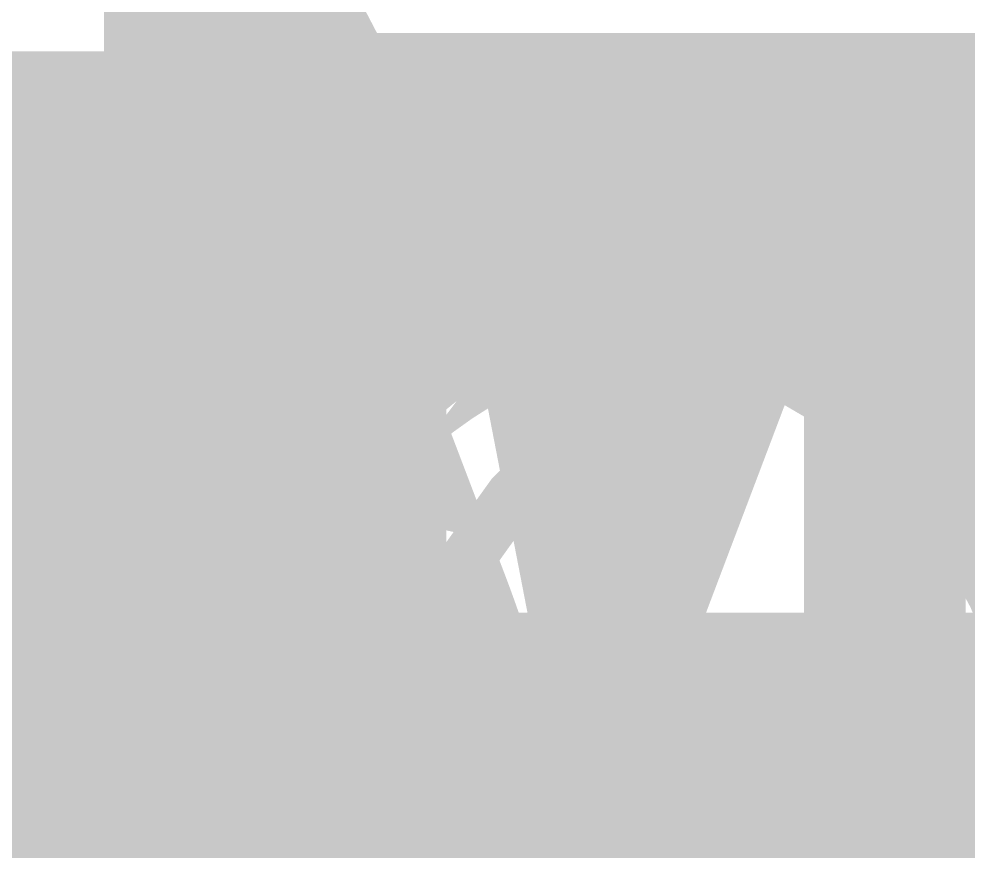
# Model space of a CAD drawing. Header units: millimetres. Extents: x -0.7 to 17.2, y -0.7 to 12.5.
# Drawn here: x 6.411 to 7.33, y 9.838 to 10.645 of the extents above; entities that cross this region are included whole.
import ezdxf

# ---------------------------------------------------------------- set-up
doc = ezdxf.new("R2010")
doc.units = ezdxf.units.MM

msp = doc.modelspace()

# ---------------------------------------------------------------- linework, layer by layer
at = {"color": 7, "lineweight": 0, "const_width": 1}
for points in [[(0, 11.69291973114014), (7.945338726043701, 11.69291973114014), (7.945338726043701, 9.569485664367676), (0, 9.569485664367676), (0, 11.69291973114014)], [(5.918963529631668, 10.36577344685793), (5.88544915670181, 10.45190976251979), (5.775142907126877, 10.45190976251979), (5.74200916307754, 10.36577344685793), (5.706534551413, 10.36577344685793), (5.815280222577798, 10.64523117093631), (5.846853388216999, 10.64523117093631), (5.95519939905725, 10.36577344685793), (5.918963529631668, 10.36577344685793)], [(6.21634352138895, 10.50765286207206), (6.21634352138895, 10.50765286207206), (6.21634352138895, 10.50765286207206), (6.215559736612532, 10.48820777543607), (6.213208382283272, 10.47018655153068), (6.209289458401175, 10.45358919035588), (6.20380296496624, 10.4384156919117), (6.196748901978465, 10.4246660561981), (6.188127269437852, 10.41234028321512), (6.1779380673444, 10.40143837296273), (6.1779380673444, 10.40143837296273), (6.1779380673444, 10.40143837296273), (6.1779380673444, 10.40143837296273), (6.166354132281612, 10.39197624971044), (6.153537425722114, 10.38396983772773), (6.13948794766591, 10.3774191370146), (6.124205698113001, 10.37232414757106), (6.107690677063382, 10.3686848693971), (6.089942884517057, 10.36650130249272), (6.070962320474024, 10.36577344685793), (6.070962320474024, 10.36577344685793), (5.993390154623881, 10.36577344685793), (5.993390154623881, 10.64407025285072), (6.079145841405222, 10.64407025285072), (6.079145841405222, 10.64407025285072), (6.079145841405222, 10.64407025285072), (6.090943006320467, 10.64375215585772), (6.102278755817283, 10.6427978648787), (6.113153089895671, 10.64120737991366), (6.123566008555635, 10.63898070096262), (6.133517511797169, 10.63611782802556), (6.143007599620278, 10.63261876110248), (6.152036272024958, 10.6284835001934), (6.152036272024958, 10.6284835001934), (6.152036272024958, 10.6284835001934), (6.152036272024958, 10.6284835001934), (6.160547599869584, 10.62373185353596), (6.168485654012527, 10.61838362936782), (6.175850434453787, 10.61243882768899), (6.182641941193367, 10.60589744849947), (6.188860174231262, 10.59875949179926), (6.194505133567477, 10.59102495758835), (6.199576819202008, 10.58269384586674), (6.199576819202008, 10.58269384586674), (6.199576819202008, 10.58269384586674), (6.199576819202008, 10.58269384586674), (6.204025127945484, 10.57376576823763), (6.207789081497653, 10.56424033630419), (6.210868679858518, 10.55411755006642), (6.213263923028084, 10.54339740952432), (6.214974811006343, 10.5320799146779), (6.216001343793298, 10.52016506552714), (6.21634352138895, 10.50765286207206)], [(6.179308331314274, 10.50649194398648), (6.178747486310733, 10.52180992604654), (6.177064951300103, 10.53591067248257), (6.174260726282387, 10.54879418329456), (6.170334811257588, 10.56046045848253), (6.165287206225702, 10.57090949804646), (6.15911791118673, 10.58014130198635), (6.151826926140672, 10.58815587030222), (6.151826926140672, 10.58815587030222), (6.151826926140672, 10.58815587030222), (6.151826926140672, 10.58815587030222), (6.143509796704476, 10.59503282434151), (6.134262068495087, 10.60085178545167), (6.124083741512505, 10.60561275363271), (6.112974815756735, 10.60931572888464), (6.100935291227771, 10.61196071120744), (6.087965167925616, 10.61354770060112), (6.074064445850269, 10.61407669706568), (6.074064445850269, 10.61407669706568), (6.028465105963875, 10.61407669706568), (6.028465105963875, 10.39580506553102), (6.066280585243618, 10.39580506553102), (6.066280585243618, 10.39580506553102), (6.066280585243618, 10.39580506553102), (6.096267538282773, 10.39806398141787), (6.121641113931287, 10.40484072907841), (6.142401312189161, 10.41613530851263), (6.1585481330564, 10.43194771972056), (6.170081576532997, 10.45227796270217), (6.177001642618955, 10.47712603745748), (6.179308331314274, 10.50649194398648)], [(5.818401379398068, 10.56729740764968), (5.786828213758866, 10.48310229927847), (5.874905736711383, 10.48310229927847), (5.843732231396729, 10.56727837620565)], [(6.268192906440021, 10.38682222395073), (6.268192906440021, 10.38682222395073), (6.268192906440021, 10.38682222395073), (6.268335836468625, 10.39076872400683), (6.268764626554436, 10.39436489013411), (6.269479276697453, 10.39761072233259), (6.270479786897681, 10.40050622060227), (6.271766157155113, 10.40305138494314), (6.273338387469756, 10.40524621535521), (6.275196477841604, 10.40709071183846), (6.275196477841604, 10.40709071183846), (6.275196477841604, 10.40709071183846), (6.275196477841604, 10.40709071183846), (6.277258476542305, 10.40864080353455), (6.279431556732623, 10.40995241958507), (6.281715718412564, 10.41102555999005), (6.284110961582129, 10.41186022474948), (6.286617286241313, 10.41245641386336), (6.289234692390119, 10.41281412733168), (6.291963180028546, 10.41293336515446), (6.291963180028546, 10.41293336515446), (6.291963180028546, 10.41293336515446), (6.291963180028546, 10.41293336515446), (6.294796534807526, 10.41281412733169), (6.297511040160546, 10.41245641386336), (6.300106696087607, 10.41186022474948), (6.30258350258871, 10.41102555999005), (6.304941459663855, 10.40995241958507), (6.307180567313042, 10.40864080353455), (6.309300825536269, 10.40709071183846), (6.309300825536269, 10.40709071183846), (6.309300825536269, 10.40709071183846), (6.309300825536269, 10.40709071183846), (6.31121445665293, 10.40524621535521), (6.312833682982409, 10.40305138494314), (6.314158504524711, 10.40050622060227), (6.315188921279836, 10.39761072233259), (6.315924933247782, 10.39436489013411), (6.316366540428549, 10.39076872400682), (6.316513742822139, 10.38682222395073), (6.316513742822139, 10.38682222395073), (6.316513742822139, 10.38682222395073), (6.316513742822139, 10.38682222395073), (6.316366540428551, 10.38297359989249), (6.315924933247782, 10.37944268443043), (6.315188921279836, 10.37622947756456), (6.314158504524713, 10.37333397929489), (6.31283368298241, 10.3707561896214), (6.311214456652928, 10.3684961085441), (6.309300825536269, 10.366553736063), (6.309300825536269, 10.366553736063), (6.309300825536269, 10.366553736063), (6.309300825536269, 10.366553736063), (6.307180567313043, 10.36490266119454), (6.304941459663855, 10.3635055978443), (6.30258350258871, 10.36236254601228), (6.300106696087608, 10.36147350569849), (6.297511040160545, 10.36083847690293), (6.294796534807524, 10.36045745962559), (6.291963180028546, 10.36033045386648), (6.291963180028546, 10.36033045386648), (6.291963180028546, 10.36033045386648), (6.291963180028546, 10.36033045386648), (6.289235080786937, 10.36045784802241), (6.286618839828581, 10.3608400304902), (6.284114457153479, 10.36147700126984), (6.281721932761636, 10.36236876036135), (6.279441266653045, 10.36351530776472), (6.27727245882771, 10.36491664347994), (6.27521550928563, 10.36657276750702), (6.27521550928563, 10.36657276750702), (6.27521550928563, 10.36657276750702), (6.27521550928563, 10.36657276750702), (6.273352369755163, 10.36851009082951), (6.271775867075535, 10.37076589954182), (6.270486001246749, 10.37334019364395), (6.269482772268807, 10.37623297313592), (6.268766180141704, 10.3794442380177), (6.268336224865442, 10.3829739882893), (6.268192906440021, 10.38682222395073)], [(7.085715686773369, 9.831013484139476), (7.085715686773369, 9.831013484139476), (7.085715686773369, 9.831013484139476), (7.074897670233425, 9.831566561206683), (7.064715847679493, 9.8332257924083), (7.055170219111573, 9.835991177744326), (7.046260784529669, 9.83986271721477), (7.037987543933777, 9.84484041081962), (7.030350497323898, 9.850924258558884), (7.023349644700033, 9.858114260432558), (7.023349644700033, 9.858114260432558), (7.023349644700033, 9.858114260432558), (7.023349644700033, 9.858114260432558), (7.017144228757095, 9.866396822552057), (7.011893492189991, 9.875769226139655), (7.007597434998724, 9.886231471195357), (7.004256057183296, 9.897783557719164), (7.001869358743704, 9.910425485711075), (7.000437339679948, 9.924157255171089), (6.999959999992029, 9.938978866099205), (6.999959999992029, 9.938978866099205), (6.999959999992029, 9.938978866099205), (6.999959999992029, 9.938978866099205), (7.000441223648117, 9.95380863336048), (7.001884894616377, 9.96756487181995), (7.004291012896811, 9.98024758147763), (7.007659578489422, 9.99185676233352), (7.011990591394206, 10.00239241438761), (7.017284051611163, 10.0118545376399), (7.023539959140294, 10.0202431320904), (7.023539959140294, 10.0202431320904), (7.023539959140294, 10.0202431320904), (7.023539959140294, 10.0202431320904), (7.030591303350352, 10.02753411713646), (7.038271073610083, 10.03370341217543), (7.046579269919492, 10.03875101720731), (7.055515892278578, 10.04267693223212), (7.065080940687338, 10.04548115724983), (7.075274415145776, 10.04716369226046), (7.08609631565389, 10.047724537264), (7.08609631565389, 10.047724537264), (7.08609631565389, 10.047724537264), (7.08609631565389, 10.047724537264), (7.092822960125055, 10.04754160236327), (7.099191502731073, 10.04699279766104), (7.10520194347195, 10.04607812315734), (7.110854282347685, 10.04479757885216), (7.116148519358275, 10.0431511647455), (7.121084654503724, 10.04113888083736), (7.125662687784029, 10.03876072712774), (7.125662687784029, 10.03876072712774), (7.125662687784029, 10.03876072712774), (7.125662687784029, 10.03876072712774), (7.129946316277157, 10.03612001716992), (7.133999237061069, 10.03332006451719), (7.137821450135767, 10.03036086916955), (7.141412955501254, 10.027242431127), (7.144773753157526, 10.02396475038953), (7.147903843104585, 10.02052782695716), (7.150803225342429, 10.01693166082987), (7.150803225342429, 10.01693166082987), (7.153144092957632, 10.01693166082987), (7.153144092957632, 10.01693166082987), (7.153144092957632, 10.01693166082987), (7.153023301547591, 10.01847748016096), (7.152878429534901, 10.02022215866229), (7.152709476919566, 10.02216569633385), (7.15251644370159, 10.02430809317564), (7.152299329880965, 10.02664934918766), (7.152058135457697, 10.02918946436991), (7.151792860431783, 10.03192843872239), (7.151792860431783, 10.03192843872239), (7.151792860431783, 10.03192843872239), (7.151792860431783, 10.03192843872239), (7.151535353342208, 10.03468333734437), (7.151317462727949, 10.03727122533509), (7.15113918858901, 10.03969210269456), (7.151000530925393, 10.04194596942279), (7.150901489737095, 10.04403282551977), (7.150842065024115, 10.0459526709855), (7.150822256786455, 10.04770550581998), (7.150822256786455, 10.04770550581998), (7.150822256786455, 10.13112032498611), (7.185116918921381, 10.13112032498611), (7.185116918921381, 9.834895898720788), (7.157445199307517, 9.834895898720788), (7.15238283519659, 9.862967278659198), (7.150822256786455, 9.862967278659198), (7.150822256786455, 9.862967278659198), (7.150822256786455, 9.862967278659198), (7.148019973752827, 9.859261973026376), (7.14496367920097, 9.855715133294826), (7.141653373130888, 9.852326759464557), (7.138089055542584, 9.849096851535567), (7.134270726436052, 9.846025409507853), (7.130198385811297, 9.84311243338142), (7.125872033668315, 9.840357923156262), (7.125872033668315, 9.840357923156262), (7.125872033668315, 9.840357923156262), (7.125872033668315, 9.840357923156262), (7.121235352468667, 9.837878786274258), (7.116232024673899, 9.835781055066406), (7.110862050284021, 9.834064729532711), (7.105125429299031, 9.832729809673172), (7.099022161718924, 9.831776295487785), (7.092552247543704, 9.831204186976553), (7.085715686773369, 9.831013484139476)], [(6.068425530318905, 10.11321173615761), (6.068425530318905, 10.11321173615761), (6.068425530318905, 10.11321173615761), (6.083410267910104, 10.11277440134183), (6.097185537813604, 10.11146239689448), (6.10975134002941, 10.10927572281557), (6.12110767455752, 10.1062143791051), (6.131254541397935, 10.10227836576306), (6.140191940550654, 10.09746768278946), (6.147919872015677, 10.09178233018429), (6.147919872015677, 10.09178233018429), (6.147919872015677, 10.09178233018429), (6.147919872015677, 10.09178233018429), (6.154539318965389, 10.08529649173958), (6.160140389461296, 10.07809522635821), (6.164723083503404, 10.07017853404019), (6.16828740109171, 10.06154641478553), (6.170833342226214, 10.05219886859421), (6.172360906906916, 10.04213589546623), (6.172870095133817, 10.03135749540161), (6.172870095133817, 10.03135749540161), (6.172870095133817, 10.03135749540161), (6.172870095133817, 10.03135749540161), (6.172659584059081, 10.02484874154471), (6.172028050834868, 10.01845961390739), (6.170975495461184, 10.01219011248967), (6.169501917938025, 10.00604023729154), (6.167607318265391, 10.000009988313), (6.165291696443284, 9.994099365554057), (6.162555052471703, 9.988308369014703), (6.162555052471703, 9.988308369014703), (6.162555052471703, 9.988308369014703), (6.162555052471703, 9.988308369014703), (6.159316211415926, 9.98272671835964), (6.155504873452097, 9.977455008364425), (6.15112103858022, 9.972493239029063), (6.146164706800297, 9.967841410353556), (6.140635878112323, 9.9634995223379), (6.134534552516302, 9.959467574982098), (6.12786073001223, 9.955745568286147), (6.12786073001223, 9.955745568286147), (6.12786073001223, 9.955745568286147), (6.12786073001223, 9.955745568286147), (6.120546829553979, 9.952438369390602), (6.11252527009541, 9.94963997032514), (6.103796051636526, 9.94735037108976), (6.094359174177329, 9.94556957168447), (6.084214637717816, 9.944297572109258), (6.073362442257986, 9.943534372364134), (6.061802587797843, 9.94327997244909), (6.061802587797843, 9.94327997244909), (6.02984879327812, 9.94327997244909), (6.02984879327812, 9.83493396160884), (5.994773841938127, 9.83493396160884), (5.994773841938127, 10.11323076760164), (6.068425530318905, 10.11321173615761)], [(6.671404718722215, 9.834914930164814), (6.671404718722215, 10.11321173615761), (6.706479670062208, 10.11321173615761), (6.706479670062208, 9.866107466923495), (6.828090597388609, 9.866107466923495), (6.828090597388609, 9.83493396160884), (6.671404718722215, 9.834914930164814)], [(6.295668703513968, 9.859084864077886), (6.295668703513968, 9.859084864077886), (6.295668703513968, 9.859084864077886), (6.297905869179071, 9.859112828648701), (6.300158570716847, 9.85919672236114), (6.302426808127296, 9.859336545215209), (6.304710581410423, 9.859532297210906), (6.307009890566221, 9.85978397834823), (6.309324735594695, 9.860091588627183), (6.311655116495842, 9.86045512804776), (6.311655116495842, 9.86045512804776), (6.311655116495842, 9.86045512804776), (6.311655116495842, 9.86045512804776), (6.313929568255364, 9.860845466848705), (6.316076625858953, 9.861244350379616), (6.318096289306615, 9.8616517786405), (6.319988558598348, 9.862067751631356), (6.32175343373415, 9.862492269352181), (6.323390914714023, 9.862925331802979), (6.324901001537967, 9.863366938983745), (6.324901001537967, 9.863366938983745), (6.324901001537967, 9.837255797780017), (6.324901001537967, 9.837255797780017), (6.324901001537967, 9.837255797780017), (6.323245265907703, 9.836498035590328), (6.321399215837176, 9.835779889875958), (6.319362851326388, 9.835101360636905), (6.317136172375342, 9.834462447873175), (6.314719178984035, 9.833863151584762), (6.312111871152467, 9.833303471771671), (6.309314248880639, 9.832783408433897), (6.309314248880639, 9.832783408433897), (6.309314248880639, 9.832783408433897), (6.309314248880639, 9.832783408433897), (6.306431956102738, 9.83231888584094), (6.303581511863816, 9.831925828262277), (6.300762916163877, 9.831604235697915), (6.297976169002922, 9.831354108147861), (6.295221270380948, 9.831175445612107), (6.292498220297957, 9.831068248090652), (6.289807018753947, 9.831032515583502), (6.289807018753947, 9.831032515583502), (6.289807018753947, 9.831032515583502), (6.289807018753947, 9.831032515583502), (6.28518237785562, 9.83114786943811), (6.280661050510576, 9.83149393100193), (6.276243036718816, 9.832070700274961), (6.271928336480342, 9.83287817725721), (6.26771694979515, 9.833916361948672), (6.263608876663244, 9.835185254349348), (6.259604117084621, 9.836684854459236), (6.259604117084621, 9.836684854459236), (6.259604117084621, 9.836684854459236), (6.259604117084621, 9.836684854459236), (6.255758600200911, 9.838471091419967), (6.252128255153738, 9.840599894373163), (6.248713081943105, 9.84307126331883), (6.245513080569014, 9.845885198256967), (6.24252825103146, 9.849041699187572), (6.239758593330445, 9.852540766110646), (6.237204107465971, 9.856382399026188), (6.237204107465971, 9.856382399026188), (6.237204107465971, 9.856382399026188), (6.237204107465971, 9.856382399026188), (6.234926936928733, 9.860620585091745), (6.2330001003203, 9.865320186575723), (6.231423597640672, 9.870481203478132), (6.230197428889854, 9.87610363579897), (6.229321594067838, 9.882187483538232), (6.22879609317463, 9.888732746695922), (6.228620926210226, 9.89573942527204), (6.228620926210226, 9.89573942527204), (6.228620926210226, 10.01735035259844), (6.199007999305707, 10.01735035259844), (6.199007999305707, 10.03371739446084), (6.229020586534773, 10.04736293982751), (6.242666131901444, 10.09180136162831), (6.262934619789178, 10.09180136162831), (6.262934619789178, 10.04386115412672), (6.323340423127831, 10.04386115412672), (6.323340423127831, 10.01735035259844), (6.262934619789178, 10.01735035259844), (6.262934619789178, 9.896519714477108), (6.262934619789178, 9.896519714477108), (6.262934619789178, 9.896519714477108), (6.263121827054905, 9.891263151957753), (6.26368344885208, 9.886412075715198), (6.264619485180707, 9.881966485749437), (6.265929936040786, 9.877926382060483), (6.267614801432316, 9.874291764648326), (6.269674081355298, 9.87106263351297), (6.272107775809729, 9.868238988654412), (6.272107775809729, 9.868238988654412), (6.272107775809729, 9.868238988654412), (6.272107775809729, 9.868238988654412), (6.274830437495905, 9.8658103433586), (6.277767494224984, 9.863755335800603), (6.280918945996969, 9.862073965980425), (6.284284792811862, 9.860766233898065), (6.287865034669657, 9.859832139553522), (6.29165967157036, 9.859271682946794), (6.295668703513968, 9.859084864077886)], [(6.940728793589358, 9.859084864077886), (6.940728793589358, 9.859084864077886), (6.940728793589358, 9.859084864077886), (6.942965959254461, 9.859112828648701), (6.945218660792236, 9.85919672236114), (6.947486898202686, 9.859336545215209), (6.949770671485812, 9.859532297210906), (6.95206998064161, 9.85978397834823), (6.954384825670084, 9.860091588627183), (6.956715206571232, 9.86045512804776), (6.956715206571232, 9.86045512804776), (6.956715206571232, 9.86045512804776), (6.956715206571232, 9.86045512804776), (6.958989658330754, 9.860845466848705), (6.961136715934343, 9.861244350379616), (6.963156379382004, 9.8616517786405), (6.965048648673736, 9.862067751631356), (6.96681352380954, 9.862492269352181), (6.968451004789413, 9.862925331802979), (6.969961091613357, 9.863366938983745), (6.969961091613357, 9.863366938983745), (6.969961091613357, 9.837255797780017), (6.969961091613357, 9.837255797780017), (6.969961091613357, 9.837255797780017), (6.968305355983094, 9.836498035590328), (6.966459305912566, 9.835779889875958), (6.964422941401778, 9.835101360636905), (6.962196262450733, 9.834462447873175), (6.959779269059425, 9.833863151584762), (6.957171961227857, 9.833303471771671), (6.954374338956029, 9.832783408433897), (6.954374338956029, 9.832783408433897), (6.954374338956029, 9.832783408433897), (6.954374338956029, 9.832783408433897), (6.951492046178128, 9.83231888584094), (6.948641601939206, 9.831925828262277), (6.945823006239267, 9.831604235697915), (6.943036259078312, 9.831354108147861), (6.940281360456337, 9.831175445612107), (6.937558310373346, 9.831068248090652), (6.934867108829337, 9.831032515583502), (6.934867108829337, 9.831032515583502), (6.934867108829337, 9.831032515583502), (6.934867108829337, 9.831032515583502), (6.93024246793101, 9.83114786943811), (6.925721140585965, 9.83149393100193), (6.921303126794206, 9.832070700274961), (6.916988426555732, 9.83287817725721), (6.91277703987054, 9.833916361948672), (6.908668966738633, 9.835185254349348), (6.90466420716001, 9.836684854459236), (6.90466420716001, 9.836684854459236), (6.90466420716001, 9.836684854459236), (6.90466420716001, 9.836684854459236), (6.900818690276302, 9.838471091419967), (6.897188345229129, 9.840599894373163), (6.893773172018496, 9.84307126331883), (6.890573170644404, 9.845885198256967), (6.887588341106849, 9.849041699187572), (6.884818683405835, 9.852540766110646), (6.88226419754136, 9.856382399026188), (6.88226419754136, 9.856382399026188), (6.88226419754136, 9.856382399026188), (6.88226419754136, 9.856382399026188), (6.879987027004124, 9.860620585091745), (6.878060190395689, 9.865320186575723), (6.876483687716062, 9.870481203478132), (6.875257518965244, 9.87610363579897), (6.874381684143229, 9.882187483538232), (6.87385618325002, 9.888732746695922), (6.873681016285616, 9.89573942527204), (6.873681016285616, 9.89573942527204), (6.873681016285616, 10.01735035259844), (6.844068089381096, 10.01735035259844), (6.844068089381096, 10.03371739446084), (6.874080676610163, 10.04736293982751), (6.887726221976834, 10.09180136162831), (6.907994709864568, 10.09180136162831), (6.907994709864568, 10.04386115412672), (6.968400513203221, 10.04386115412672), (6.968400513203221, 10.01735035259844), (6.907994709864568, 10.01735035259844), (6.907994709864568, 9.896519714477108), (6.907994709864568, 9.896519714477108), (6.907994709864568, 9.896519714477108), (6.908181917130295, 9.891263151957753), (6.90874353892747, 9.886412075715198), (6.909679575256097, 9.881966485749437), (6.910990026116177, 9.877926382060483), (6.912674891507707, 9.874291764648326), (6.914734171430688, 9.87106263351297), (6.917167865885119, 9.868238988654412), (6.917167865885119, 9.868238988654412), (6.917167865885119, 9.868238988654412), (6.917167865885119, 9.868238988654412), (6.919890527571295, 9.8658103433586), (6.922827584300374, 9.863755335800603), (6.925979036072358, 9.862073965980425), (6.929344882887251, 9.860766233898065), (6.932925124745047, 9.859832139553522), (6.93671976164575, 9.859271682946794), (6.940728793589358, 9.859084864077886)], [(6.02984879327812, 10.08321818037257), (6.02984879327812, 9.973311591122183), (6.05792017321653, 9.973311591122183), (6.05792017321653, 9.973311591122183), (6.05792017321653, 9.973311591122183), (6.068865583912406, 9.97357414737038), (6.078983709388373, 9.974361816114968), (6.088274549644431, 9.975674597355946), (6.096738104680584, 9.97751249109332), (6.104374374496828, 9.979875497327082), (6.111183359093166, 9.98276361605724), (6.117165058469595, 9.986176847283787), (6.117165058469595, 9.986176847283787), (6.117165058469595, 9.986176847283787), (6.117165058469595, 9.986176847283787), (6.12233539689561, 9.990218504560012), (6.126710298640696, 9.994991901439196), (6.130289763704859, 10.00049703792134), (6.133073792088098, 10.00673391400645), (6.135062383790411, 10.01370252969451), (6.136255538811799, 10.02140288498554), (6.136653257152261, 10.02983497987952), (6.136653257152261, 10.02983497987952), (6.136653257152261, 10.02983497987952), (6.136653257152261, 10.02983497987952), (6.136303311620273, 10.03723976519293), (6.135253475024306, 10.04408758947094), (6.133503747364359, 10.05037845271359), (6.131054128640437, 10.05611235492087), (6.127904618852535, 10.06128929609277), (6.124055218000656, 10.06590927622929), (6.119505926084798, 10.06997229533044), (6.119505926084798, 10.06997229533044), (6.119505926084798, 10.06997229533044), (6.119505926084798, 10.06997229533044), (6.114200813963337, 10.07349117049118), (6.108083952494639, 10.07646784369558), (6.101155341678709, 10.07890231494364), (6.093414981515547, 10.08079458423538), (6.084862872005151, 10.08214465157077), (6.075499013147523, 10.08295251694984), (6.06532340494266, 10.08321818037257), (6.02984879327812, 10.08321818037257)], [(6.333851132823838, 10.04382309123866), (6.370486662573967, 10.04382309123866), (6.41570537357984, 9.924952691852013), (6.41570537357984, 9.924952691852013), (6.41570537357984, 9.924952691852013), (6.417351010892869, 9.920526910123918), (6.418949263794238, 9.916156280743813), (6.420500132283951, 9.911840803711705), (6.42200361636201, 9.90758047902759), (6.423459716028409, 9.903375306691467), (6.424868431283153, 9.899225286703341), (6.426229762126241, 9.895130419063207), (6.426229762126241, 9.895130419063207), (6.426229762126241, 9.895130419063207), (6.426229762126241, 9.895130419063207), (6.427519627955028, 9.891096141326507), (6.428713948166864, 9.887117015937793), (6.429812722761755, 9.883193042897076), (6.4308159517397, 9.879324222204355), (6.431723635100696, 9.875510553859627), (6.432535772844748, 9.871752037862892), (6.43325236497185, 9.868048674214151), (6.43325236497185, 9.868048674214151), (6.434812943381985, 9.868048674214151), (6.434812943381985, 9.868048674214151), (6.434812943381985, 9.868048674214151), (6.435537303445427, 9.870956212785153), (6.436372744998486, 9.87411077173167), (6.437319268041168, 9.877512351053712), (6.438376872573475, 9.881160950751278), (6.4395455585954, 9.88505657082436), (6.440825326106946, 9.88919921127297), (6.442216175108115, 9.893588872097098), (6.442216175108115, 9.893588872097098), (6.442216175108115, 9.893588872097098), (6.442216175108115, 9.893588872097098), (6.443670721187249, 9.89810087791854), (6.445141579932689, 9.902621428469946), (6.446628751344437, 9.907150523751328), (6.448132235422496, 9.911688163762681), (6.449652032166862, 9.916234348504002), (6.451188141577534, 9.920789077975297), (6.452740563654515, 9.92535235217656), (6.452740563654515, 9.92535235217656), (6.495218746720639, 10.04384212268269), (6.532253936795314, 10.04384212268269), (6.442216175108115, 9.806082292465362), (6.442216175108115, 9.806082292465362), (6.442216175108115, 9.806082292465362), (6.438968789322367, 9.797867699788819), (6.435458070494787, 9.790145594276046), (6.431684018625377, 9.78291597592705), (6.427646633714138, 9.776178844741834), (6.42334591576107, 9.76993420072039), (6.418781864766173, 9.764182043862725), (6.413954480729444, 9.758922374168833), (6.413954480729444, 9.758922374168833), (6.413954480729444, 9.758922374168833), (6.413954480729444, 9.758922374168833), (6.408734427510875, 9.754272099080593), (6.402981493859572, 9.750337250929006), (6.396695679775542, 9.747117829714067), (6.389876985258785, 9.744613835435786), (6.382525410309297, 9.742825268094155), (6.37464095492708, 9.741752127689177), (6.366223619112134, 9.74139441422085), (6.366223619112134, 9.74139441422085), (6.366223619112134, 9.74139441422085), (6.366223619112134, 9.74139441422085), (6.363596503042908, 9.741414222458513), (6.36106570938426, 9.741473647171489), (6.358631238136193, 9.741572688359785), (6.35629308929871, 9.741711346023406), (6.354051262871805, 9.741889620162343), (6.351905758855482, 9.742107510776602), (6.349856577249739, 9.742365017866177), (6.349856577249739, 9.742365017866177), (6.349856577249739, 9.742365017866177), (6.349856577249739, 9.742365017866177), (6.347890124165989, 9.742646217161584), (6.346003680826507, 9.742935184393325), (6.3441972472313, 9.743231919561405), (6.342470823380368, 9.743536422665823), (6.340824409273706, 9.743848693706575), (6.339258004911319, 9.744168732683665), (6.337771610293203, 9.744496539597094), (6.337771610293203, 9.744496539597094), (6.337771610293203, 9.771787630330437), (6.337771610293203, 9.771787630330437), (6.337771610293203, 9.771787630330437), (6.339031181170276, 9.771564690557561), (6.34036299385528, 9.771341750784684), (6.34176704834822, 9.771118811011807), (6.343243344649098, 9.770895871238931), (6.34479188275791, 9.770672931466056), (6.346412662674659, 9.770449991693178), (6.348105684399343, 9.770227051920301), (6.348105684399343, 9.770227051920301), (6.348105684399343, 9.770227051920301), (6.348105684399343, 9.770227051920301), (6.349841429773883, 9.77002003641692), (6.351601255751063, 9.769844869452513), (6.353385162330892, 9.769701551027092), (6.355193149513369, 9.769590081140654), (6.357025217298486, 9.7695104597932), (6.358881365686251, 9.769462686984724), (6.36076159467666, 9.769446762715233), (6.36076159467666, 9.769446762715233), (6.36076159467666, 9.769446762715233), (6.36076159467666, 9.769446762715233), (6.36574472583695, 9.769653389821803), (6.370449764876366, 9.770273271141507), (6.374876711794911, 9.771306406674348), (6.37902556659259, 9.77275279642033), (6.382896329269396, 9.774612440379444), (6.386488999825333, 9.776885338551699), (6.389803578260398, 9.779571490937087), (6.389803578260398, 9.779571490937087), (6.389803578260398, 9.779571490937087), (6.389803578260398, 9.779571490937087), (6.392874631891296, 9.782604870076751), (6.395747603145593, 9.785908573400942), (6.398422492023293, 9.789482600909668), (6.400899298524398, 9.79332695260293), (6.403178022648903, 9.797441628480723), (6.405258664396811, 9.80182662854305), (6.407141223768122, 9.806481952789909), (6.407141223768122, 9.806481952789909), (6.418046241195043, 9.834153672403772), (6.333851132823838, 10.04382309123866)], [(7.091177711208843, 9.859465492958407), (7.100242504517492, 9.859835246728057), (7.108503316415244, 9.860944508037), (7.1159601469021, 9.862793276885244), (7.122612995978061, 9.865381553272789), (7.128461863643125, 9.868709337199627), (7.133506749897293, 9.872776628665763), (7.137747654740565, 9.877583427671198), (7.137747654740565, 9.877583427671198), (7.137747654740565, 9.877583427671198), (7.137747654740565, 9.877583427671198), (7.141317409884309, 9.883142939707705), (7.144337971929012, 9.88945749515618), (7.146809340874677, 9.896527094016628), (7.148731516721309, 9.904351736289051), (7.150104499468902, 9.912931421973441), (7.150928289117457, 9.922266151069806), (7.151202885666976, 9.932355923578143), (7.151202885666976, 9.932355923578143), (7.151202885666976, 9.938598237218685), (7.151202885666976, 9.938598237218685), (7.151202885666976, 9.938598237218685), (7.150940329418781, 9.94936459698199), (7.150152660674193, 9.959391449205992), (7.148839879433211, 9.9686787938907), (7.147001985695841, 9.977226631036112), (7.144638979462076, 9.985034960642224), (7.14175086073192, 9.992103782709039), (7.138337629505372, 9.998433097236557), (7.138337629505372, 9.998433097236557), (7.138337629505372, 9.998433097236557), (7.138337629505372, 9.998433097236557), (7.134216350881694, 10.00396192592453), (7.12920408996014, 10.00864016558358), (7.123300846740715, 10.01246781621372), (7.11650662122342, 10.01544487781494), (7.108821413408251, 10.01757135038723), (7.100245223295209, 10.01884723393061), (7.090778050884296, 10.01927252844507), (7.090778050884296, 10.01927252844507), (7.090778050884296, 10.01927252844507), (7.090778050884296, 10.01927252844507), (7.083154209766193, 10.01882315332797), (7.076095097619797, 10.01747502797665), (7.069600714445114, 10.01522815239113), (7.063671060242145, 10.0120825265714), (7.058306135010885, 10.00803815051745), (7.053505938751337, 10.0030950242293), (7.049270471463501, 9.997253147706942), (7.049270471463501, 9.997253147706942), (7.049270471463501, 9.997253147706942), (7.049270471463501, 9.997253147706942), (7.045599733147379, 9.990655450978979), (7.042493723802963, 9.98344486407401), (7.039952443430261, 9.975621386992035), (7.037975892029271, 9.967185019733067), (7.036564069599992, 9.958135762297092), (7.035716976142426, 9.948473614684117), (7.035434611656569, 9.938198576894138), (7.035434611656569, 9.938198576894138), (7.035434611656569, 9.938198576894138), (7.035434611656569, 9.938198576894138), (7.035716976142427, 9.927850132105776), (7.036564069599993, 9.91818526571508), (7.037975892029269, 9.909203977722056), (7.039952443430262, 9.900906268126704), (7.042493723802963, 9.893292136929018), (7.045599733147377, 9.886361584129006), (7.049270471463501, 9.880114609726661), (7.049270471463501, 9.880114609726661), (7.049270471463501, 9.880114609726661), (7.049270471463501, 9.880114609726661), (7.053514095084492, 9.874636272624882), (7.058338760343501, 9.87000075661568), (7.063744467240529, 9.86620806169906), (7.06973121577558, 9.863258187875026), (7.076299005948647, 9.86115113514357), (7.083447837759735, 9.859886903504698), (7.091177711208843, 9.859465492958407)], [(7.246306579860857, 9.855963707257615), (7.246306579860857, 9.855963707257615), (7.246306579860857, 9.855963707257615), (7.246449509889462, 9.85991020731371), (7.246878299975272, 9.863506373440995), (7.247592950118291, 9.866752205639479), (7.248593460318517, 9.869647703909157), (7.249879830575949, 9.872192868250027), (7.251452060890592, 9.87438769866209), (7.25331015126244, 9.876232195145349), (7.25331015126244, 9.876232195145349), (7.25331015126244, 9.876232195145349), (7.25331015126244, 9.876232195145349), (7.25537214996314, 9.87778228684143), (7.257545230153458, 9.879093902891958), (7.2598293918334, 9.880167043296936), (7.262224635002965, 9.881001708056365), (7.264730959662149, 9.881597897170241), (7.267348365810955, 9.881955610638569), (7.270076853449382, 9.882074848461343), (7.270076853449382, 9.882074848461343), (7.270076853449382, 9.882074848461343), (7.270076853449382, 9.882074848461343), (7.272910208228363, 9.88195561063857), (7.275624713581381, 9.881597897170241), (7.278220369508441, 9.881001708056363), (7.280697176009546, 9.88016704329694), (7.283055133084691, 9.879093902891958), (7.285294240733878, 9.87778228684143), (7.287414498957105, 9.876232195145349), (7.287414498957105, 9.876232195145349), (7.287414498957105, 9.876232195145349), (7.287414498957105, 9.876232195145349), (7.289328130073765, 9.874387698662092), (7.290947356403246, 9.872192868250027), (7.292272177945547, 9.869647703909154), (7.293302594700672, 9.86675220563948), (7.294038606668618, 9.863506373440996), (7.294480213849386, 9.85991020731371), (7.294627416242975, 9.855963707257615), (7.294627416242975, 9.855963707257615), (7.294627416242975, 9.855963707257615), (7.294627416242975, 9.855963707257615), (7.294480213849387, 9.852115083199372), (7.294038606668618, 9.848584167737313), (7.293302594700672, 9.845370960871445), (7.292272177945549, 9.842475462601772), (7.290947356403246, 9.839897672928286), (7.289328130073764, 9.837637591850989), (7.287414498957105, 9.835695219369882), (7.287414498957105, 9.835695219369882), (7.287414498957105, 9.835695219369882), (7.287414498957105, 9.835695219369882), (7.285294240733879, 9.834044144501421), (7.283055133084692, 9.83264708115118), (7.280697176009545, 9.831504029319166), (7.278220369508444, 9.83061498900538), (7.275624713581381, 9.829979960209815), (7.272910208228361, 9.82959894293248), (7.270076853449382, 9.829471937173366), (7.270076853449382, 9.829471937173366), (7.270076853449382, 9.829471937173366), (7.270076853449382, 9.829471937173366), (7.267348754207774, 9.829599331329296), (7.264732513249416, 9.829981513797083), (7.262228130574314, 9.83061848457673), (7.259835606182472, 9.831510243668237), (7.257554940073881, 9.832656791071603), (7.255386132248546, 9.834058126786825), (7.253329182706466, 9.835714250813908), (7.253329182706466, 9.835714250813908), (7.253329182706466, 9.835714250813908), (7.253329182706466, 9.835714250813908), (7.251466043176, 9.837651574136398), (7.249889540496372, 9.839907382848708), (7.248599674667586, 9.84248167695084), (7.247596445689643, 9.845374456442801), (7.24687985356254, 9.84858572132458), (7.246449898286278, 9.852115471596187), (7.246306579860857, 9.855963707257615)]]:
    msp.add_lwpolyline(points, dxfattribs=at)

doc.saveas('drawing.dxf')
